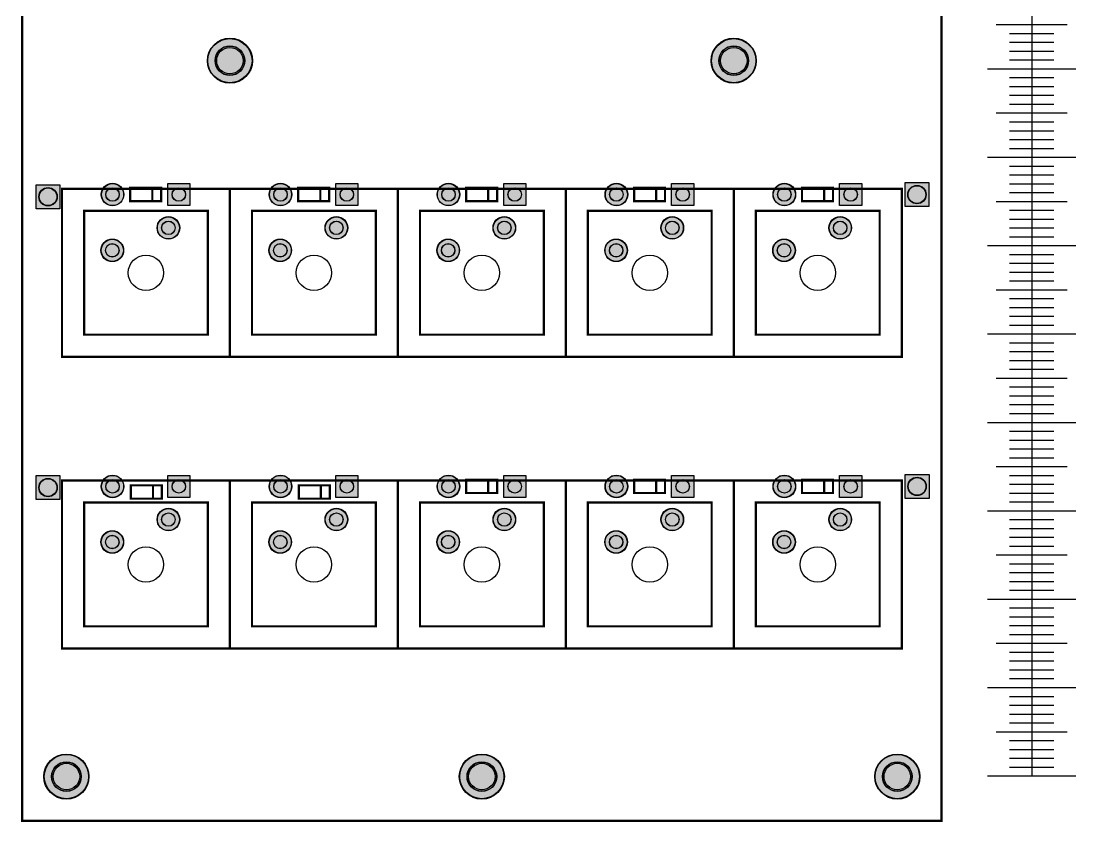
# Model space of a CAD drawing. Header units: millimetres. Extents: x 0 to 119, y -247 to 0.
# Drawn here: x -0.1 to 119.2, y -247.1 to -156.5 of the extents above; entities that cross this region are included whole.
import ezdxf

# ---------------------------------------------------------------- set-up
doc = ezdxf.new("R2010")
doc.units = ezdxf.units.MM
for name, color, linetype, true_color in [('BoardOutLine', 6, 'Continuous', 0xff00ff), ('BottomSilkLayer', 7, 'Continuous', 0x66cc33), ('BottomSolderMaskLayer', 7, 'Continuous', 0xaa00ff), ('Document', 7, 'Continuous', 0xffffff), ('Multi-Layer', 7, 'Continuous', 0xc0c0c0), ('TopSilkLayer', 7, 'Continuous', 0xb89300), ('TopSolderMaskLayer', 7, 'Continuous', 0x800080)]:
    doc.layers.add(name, color=color, linetype=linetype, true_color=true_color)

msp = doc.modelspace()

# ---------------------------------------------------------------- hatches: boundary and pattern name
at = {"layer": 'BottomSolderMaskLayer'}
for points in [[(20.94, -161, 1), (26.05, -161, 1)], [(77.94, -161, 1), (83.05, -161, 1)], [(1.52, -175), (4.32, -175), (4.32, -177.8), (1.52, -177.8)], [(8.95, -176.15, 1), (11.5, -176.15, 1)], [(16.45, -174.87), (19, -174.87), (19, -177.42), (16.45, -177.42)], [(27.95, -176.15, 1), (30.5, -176.15, 1)], [(35.45, -174.87), (38, -174.87), (38, -177.42), (35.45, -177.42)], [(46.95, -176.15, 1), (49.5, -176.15, 1)], [(54.45, -174.87), (57, -174.87), (57, -177.42), (54.45, -177.42)], [(65.95, -176.15, 1), (68.5, -176.15, 1)], [(73.45, -174.87), (76, -174.87), (76, -177.42), (73.45, -177.42)], [(84.95, -176.15, 1), (87.5, -176.15, 1)], [(92.45, -174.87), (95, -174.87), (95, -177.42), (92.45, -177.42)], [(99.82, -174.75), (102.62, -174.75), (102.62, -177.55), (99.82, -177.55)], [(15.26, -179.92, 1), (17.82, -179.92, 1)], [(34.26, -179.92, 1), (36.82, -179.92, 1)], [(53.26, -179.92, 1), (55.82, -179.92, 1)], [(72.26, -179.92, 1), (74.82, -179.92, 1)], [(91.26, -179.92, 1), (93.82, -179.92, 1)], [(8.91, -182.46, 1), (11.47, -182.46, 1)], [(27.91, -182.46, 1), (30.47, -182.46, 1)], [(46.91, -182.46, 1), (49.47, -182.46, 1)], [(65.91, -182.46, 1), (68.47, -182.46, 1)], [(84.91, -182.46, 1), (87.47, -182.46, 1)], [(1.52, -207.9), (4.32, -207.9), (4.32, -210.7), (1.52, -210.7)], [(8.95, -209.17, 1), (11.5, -209.17, 1)], [(16.45, -207.89), (19, -207.89), (19, -210.44), (16.45, -210.44)], [(27.95, -209.17, 1), (30.5, -209.17, 1)], [(35.45, -207.89), (38, -207.89), (38, -210.44), (35.45, -210.44)], [(46.95, -209.17, 1), (49.5, -209.17, 1)], [(54.45, -207.89), (57, -207.89), (57, -210.44), (54.45, -210.44)], [(65.95, -209.17, 1), (68.5, -209.17, 1)], [(73.45, -207.89), (76, -207.89), (76, -210.44), (73.45, -210.44)], [(84.95, -209.17, 1), (87.5, -209.17, 1)], [(92.45, -207.89), (95, -207.89), (95, -210.44), (92.45, -210.44)], [(99.84, -207.77), (102.64, -207.77), (102.64, -210.57), (99.84, -210.57)], [(15.26, -212.92, 1), (17.82, -212.92, 1)], [(34.26, -212.92, 1), (36.82, -212.92, 1)], [(53.26, -212.92, 1), (55.82, -212.92, 1)], [(72.26, -212.92, 1), (74.82, -212.92, 1)], [(91.26, -212.92, 1), (93.82, -212.92, 1)], [(8.91, -215.46, 1), (11.47, -215.46, 1)], [(27.91, -215.46, 1), (30.47, -215.46, 1)], [(46.91, -215.46, 1), (49.47, -215.46, 1)], [(65.91, -215.46, 1), (68.47, -215.46, 1)], [(84.91, -215.46, 1), (87.47, -215.46, 1)], [(2.45, -242, 1), (7.55, -242, 1)], [(49.45, -242, 1), (54.55, -242, 1)], [(96.45, -242, 1), (101.55, -242, 1)]]:
    msp.add_hatch(color=256, dxfattribs=at).paths.add_polyline_path(points)
at = {"layer": 'TopSolderMaskLayer'}
for points in [[(20.94, -161, 1), (26.05, -161, 1)], [(77.94, -161, 1), (83.05, -161, 1)], [(1.52, -175), (4.32, -175), (4.32, -177.8), (1.52, -177.8)], [(8.95, -176.15, 1), (11.5, -176.15, 1)], [(16.45, -174.87), (19, -174.87), (19, -177.42), (16.45, -177.42)], [(27.95, -176.15, 1), (30.5, -176.15, 1)], [(35.45, -174.87), (38, -174.87), (38, -177.42), (35.45, -177.42)], [(46.95, -176.15, 1), (49.5, -176.15, 1)], [(54.45, -174.87), (57, -174.87), (57, -177.42), (54.45, -177.42)], [(65.95, -176.15, 1), (68.5, -176.15, 1)], [(73.45, -174.87), (76, -174.87), (76, -177.42), (73.45, -177.42)], [(84.95, -176.15, 1), (87.5, -176.15, 1)], [(92.45, -174.87), (95, -174.87), (95, -177.42), (92.45, -177.42)], [(99.82, -174.75), (102.62, -174.75), (102.62, -177.55), (99.82, -177.55)], [(15.26, -179.92, 1), (17.82, -179.92, 1)], [(34.26, -179.92, 1), (36.82, -179.92, 1)], [(53.26, -179.92, 1), (55.82, -179.92, 1)], [(72.26, -179.92, 1), (74.82, -179.92, 1)], [(91.26, -179.92, 1), (93.82, -179.92, 1)], [(8.91, -182.46, 1), (11.47, -182.46, 1)], [(27.91, -182.46, 1), (30.47, -182.46, 1)], [(46.91, -182.46, 1), (49.47, -182.46, 1)], [(65.91, -182.46, 1), (68.47, -182.46, 1)], [(84.91, -182.46, 1), (87.47, -182.46, 1)], [(1.52, -207.9), (4.32, -207.9), (4.32, -210.7), (1.52, -210.7)], [(8.95, -209.17, 1), (11.5, -209.17, 1)], [(16.45, -207.89), (19, -207.89), (19, -210.44), (16.45, -210.44)], [(27.95, -209.17, 1), (30.5, -209.17, 1)], [(35.45, -207.89), (38, -207.89), (38, -210.44), (35.45, -210.44)], [(46.95, -209.17, 1), (49.5, -209.17, 1)], [(54.45, -207.89), (57, -207.89), (57, -210.44), (54.45, -210.44)], [(65.95, -209.17, 1), (68.5, -209.17, 1)], [(73.45, -207.89), (76, -207.89), (76, -210.44), (73.45, -210.44)], [(84.95, -209.17, 1), (87.5, -209.17, 1)], [(92.45, -207.89), (95, -207.89), (95, -210.44), (92.45, -210.44)], [(99.84, -207.77), (102.64, -207.77), (102.64, -210.57), (99.84, -210.57)], [(15.26, -212.92, 1), (17.82, -212.92, 1)], [(34.26, -212.92, 1), (36.82, -212.92, 1)], [(53.26, -212.92, 1), (55.82, -212.92, 1)], [(72.26, -212.92, 1), (74.82, -212.92, 1)], [(91.26, -212.92, 1), (93.82, -212.92, 1)], [(8.91, -215.46, 1), (11.47, -215.46, 1)], [(27.91, -215.46, 1), (30.47, -215.46, 1)], [(46.91, -215.46, 1), (49.47, -215.46, 1)], [(65.91, -215.46, 1), (68.47, -215.46, 1)], [(84.91, -215.46, 1), (87.47, -215.46, 1)], [(2.45, -242, 1), (7.55, -242, 1)], [(49.45, -242, 1), (54.55, -242, 1)], [(96.45, -242, 1), (101.55, -242, 1)]]:
    msp.add_hatch(color=256, dxfattribs=at).paths.add_polyline_path(points)

# ---------------------------------------------------------------- linework, layer by layer
for p, q in [((114.2, -71.92), (114.2, -171.92)), ((114.2, -71.92), (114.2, -171.92)), ((114.2, -141.92), (114.2, -241.92)), ((110.2, -156.92), (118.2, -156.92)), ((110.2, -156.92), (118.2, -156.92)), ((110.2, -156.92), (118.2, -156.92)), ((111.7, -157.92), (116.7, -157.92)), ((111.7, -157.92), (116.7, -157.92)), ((111.7, -157.92), (116.7, -157.92)), ((111.7, -158.92), (116.7, -158.92)), ((111.7, -158.92), (116.7, -158.92)), ((111.7, -158.92), (116.7, -158.92)), ((111.7, -159.92), (116.7, -159.92)), ((111.7, -159.92), (116.7, -159.92)), ((111.7, -159.92), (116.7, -159.92)), ((111.7, -160.92), (116.7, -160.92)), ((111.7, -160.92), (116.7, -160.92)), ((111.7, -160.92), (116.7, -160.92)), ((109.2, -161.92), (119.2, -161.92)), ((109.2, -161.92), (119.2, -161.92)), ((109.2, -161.92), (119.2, -161.92)), ((109.2, -161.92), (119.2, -161.92)), ((109.2, -161.92), (119.2, -161.92)), ((109.2, -161.92), (119.2, -161.92)), ((110.2, -161.92), (118.2, -161.92)), ((110.2, -161.92), (118.2, -161.92)), ((110.2, -161.92), (118.2, -161.92)), ((111.7, -162.92), (116.7, -162.92)), ((111.7, -162.92), (116.7, -162.92)), ((111.7, -162.92), (116.7, -162.92)), ((111.7, -163.92), (116.7, -163.92)), ((111.7, -163.92), (116.7, -163.92)), ((111.7, -163.92), (116.7, -163.92)), ((111.7, -164.92), (116.7, -164.92)), ((111.7, -164.92), (116.7, -164.92)), ((111.7, -164.92), (116.7, -164.92)), ((110.2, -166.92), (118.2, -166.92)), ((110.2, -166.92), (118.2, -166.92)), ((110.2, -166.92), (118.2, -166.92)), ((111.7, -165.92), (116.7, -165.92)), ((111.7, -165.92), (116.7, -165.92)), ((111.7, -165.92), (116.7, -165.92)), ((111.7, -167.92), (116.7, -167.92)), ((111.7, -167.92), (116.7, -167.92)), ((111.7, -167.92), (116.7, -167.92)), ((111.7, -168.92), (116.7, -168.92)), ((111.7, -168.92), (116.7, -168.92)), ((111.7, -168.92), (116.7, -168.92)), ((111.7, -169.92), (116.7, -169.92)), ((111.7, -169.92), (116.7, -169.92)), ((111.7, -169.92), (116.7, -169.92)), ((111.7, -170.92), (116.7, -170.92)), ((111.7, -170.92), (116.7, -170.92)), ((111.7, -170.92), (116.7, -170.92)), ((109.2, -171.92), (119.2, -171.92)), ((109.2, -171.92), (119.2, -171.92)), ((109.2, -171.92), (119.2, -171.92)), ((109.2, -171.92), (119.2, -171.92)), ((109.2, -171.92), (119.2, -171.92)), ((109.2, -171.92), (119.2, -171.92)), ((110.2, -171.92), (118.2, -171.92)), ((110.2, -171.92), (118.2, -171.92)), ((110.2, -171.92), (118.2, -171.92)), ((111.7, -172.92), (116.7, -172.92)), ((111.7, -173.92), (116.7, -173.92)), ((111.7, -174.92), (116.7, -174.92)), ((111.7, -175.92), (116.7, -175.92)), ((110.2, -176.92), (118.2, -176.92)), ((111.7, -177.92), (116.7, -177.92)), ((111.7, -178.92), (116.7, -178.92)), ((111.7, -179.92), (116.7, -179.92)), ((111.7, -180.92), (116.7, -180.92)), ((109.2, -181.92), (119.2, -181.92)), ((109.2, -181.92), (119.2, -181.92)), ((110.2, -181.92), (118.2, -181.92)), ((111.7, -182.92), (116.7, -182.92)), ((111.7, -183.92), (116.7, -183.92)), ((111.7, -184.92), (116.7, -184.92)), ((111.7, -185.92), (116.7, -185.92)), ((110.2, -186.92), (118.2, -186.92)), ((111.7, -187.92), (116.7, -187.92)), ((111.7, -188.92), (116.7, -188.92)), ((111.7, -189.92), (116.7, -189.92)), ((111.7, -190.92), (116.7, -190.92)), ((109.2, -191.92), (119.2, -191.92)), ((109.2, -191.92), (119.2, -191.92)), ((110.2, -191.92), (118.2, -191.92)), ((111.7, -192.92), (116.7, -192.92)), ((111.7, -193.92), (116.7, -193.92)), ((111.7, -194.92), (116.7, -194.92)), ((111.7, -195.92), (116.7, -195.92)), ((110.2, -196.92), (118.2, -196.92)), ((111.7, -197.92), (116.7, -197.92)), ((111.7, -198.92), (116.7, -198.92)), ((111.7, -199.92), (116.7, -199.92)), ((111.7, -200.92), (116.7, -200.92)), ((109.2, -201.92), (119.2, -201.92)), ((109.2, -201.92), (119.2, -201.92)), ((110.2, -201.92), (118.2, -201.92)), ((111.7, -202.92), (116.7, -202.92)), ((111.7, -203.92), (116.7, -203.92)), ((111.7, -204.92), (116.7, -204.92)), ((111.7, -205.92), (116.7, -205.92)), ((110.2, -206.92), (118.2, -206.92)), ((111.7, -207.92), (116.7, -207.92)), ((111.7, -208.92), (116.7, -208.92)), ((111.7, -209.92), (116.7, -209.92)), ((111.7, -210.92), (116.7, -210.92)), ((109.2, -211.92), (119.2, -211.92)), ((109.2, -211.92), (119.2, -211.92)), ((110.2, -211.92), (118.2, -211.92)), ((111.7, -212.92), (116.7, -212.92)), ((111.7, -213.92), (116.7, -213.92)), ((111.7, -214.92), (116.7, -214.92)), ((111.7, -215.92), (116.7, -215.92)), ((110.2, -216.92), (118.2, -216.92)), ((111.7, -217.92), (116.7, -217.92)), ((111.7, -218.92), (116.7, -218.92)), ((111.7, -219.92), (116.7, -219.92)), ((109.2, -221.92), (119.2, -221.92)), ((109.2, -221.92), (119.2, -221.92)), ((110.2, -221.92), (118.2, -221.92)), ((111.7, -220.92), (116.7, -220.92)), ((111.7, -222.92), (116.7, -222.92)), ((111.7, -223.92), (116.7, -223.92)), ((111.7, -224.92), (116.7, -224.92)), ((111.7, -225.92), (116.7, -225.92)), ((110.2, -226.92), (118.2, -226.92)), ((111.7, -227.92), (116.7, -227.92)), ((111.7, -228.92), (116.7, -228.92)), ((111.7, -229.92), (116.7, -229.92)), ((111.7, -230.92), (116.7, -230.92)), ((109.2, -231.92), (119.2, -231.92)), ((109.2, -231.92), (119.2, -231.92)), ((110.2, -231.92), (118.2, -231.92)), ((111.7, -232.92), (116.7, -232.92)), ((111.7, -233.92), (116.7, -233.92)), ((111.7, -234.92), (116.7, -234.92)), ((111.7, -235.92), (116.7, -235.92)), ((110.2, -236.92), (118.2, -236.92)), ((111.7, -237.92), (116.7, -237.92)), ((111.7, -238.92), (116.7, -238.92)), ((111.7, -239.92), (116.7, -239.92)), ((111.7, -240.92), (116.7, -240.92)), ((109.2, -241.92), (119.2, -241.92)), ((109.2, -241.92), (119.2, -241.92)), ((110.2, -241.92), (118.2, -241.92))]:
    msp.add_line(p, q)
for p in [(114.2, -156.92), (114.2, -156.92), (114.2, -156.92), (114.2, -157.92), (114.2, -157.92), (114.2, -157.92), (114.2, -158.92), (114.2, -158.92), (114.2, -158.92), (114.2, -159.92), (114.2, -159.92), (114.2, -159.92), (114.2, -160.92), (114.2, -160.92), (114.2, -160.92), (114.2, -161.92), (114.2, -161.92), (114.2, -161.92), (114.2, -162.92), (114.2, -162.92), (114.2, -162.92), (114.2, -163.92), (114.2, -163.92), (114.2, -163.92), (114.2, -164.92), (114.2, -164.92), (114.2, -164.92), (114.2, -165.92), (114.2, -165.92), (114.2, -165.92), (114.2, -166.92), (114.2, -166.92), (114.2, -166.92), (114.2, -167.92), (114.2, -167.92), (114.2, -167.92), (114.2, -168.92), (114.2, -168.92), (114.2, -168.92), (114.2, -169.92), (114.2, -169.92), (114.2, -169.92), (114.2, -170.92), (114.2, -170.92), (114.2, -170.92), (114.2, -171.92), (114.2, -172.92), (114.2, -173.92), (114.2, -174.92), (114.2, -175.92), (114.2, -176.92), (114.2, -177.92), (114.2, -178.92), (114.2, -179.92), (114.2, -180.92), (114.2, -181.92), (114.2, -182.92), (114.2, -183.92), (114.2, -184.92), (114.2, -185.92), (114.2, -186.92), (114.2, -187.92), (114.2, -188.92), (114.2, -189.92), (114.2, -190.92), (114.2, -191.92), (114.2, -192.92), (114.2, -193.92), (114.2, -194.92), (114.2, -195.92), (114.2, -196.92), (114.2, -197.92), (114.2, -198.92), (114.2, -199.92), (114.2, -200.92), (114.2, -201.92), (114.2, -202.92), (114.2, -203.92), (114.2, -204.92), (114.2, -205.92), (114.2, -206.92), (114.2, -207.92), (114.2, -208.92), (114.2, -209.92), (114.2, -210.92), (114.2, -211.92), (114.2, -212.92), (114.2, -213.92), (114.2, -214.92), (114.2, -215.92), (114.2, -216.92), (114.2, -217.92), (114.2, -218.92), (114.2, -219.92), (114.2, -220.92), (114.2, -221.92), (114.2, -222.92), (114.2, -223.92), (114.2, -224.92), (114.2, -225.92), (114.2, -226.92), (114.2, -227.92), (114.2, -228.92), (114.2, -229.92), (114.2, -230.92), (114.2, -231.92), (114.2, -232.92), (114.2, -233.92), (114.2, -234.92), (114.2, -235.92), (114.2, -236.92), (114.2, -237.92), (114.2, -238.92), (114.2, -239.92), (114.2, -240.92)]:
    msp.add_point(p)
at = {"layer": 'BoardOutLine', "const_width": 0.254}
msp.add_lwpolyline([(0, 0), (104, 0), (104, -247), (0, -247), (0, 0)], close=True, dxfattribs=at)
at = {"layer": 'BottomSilkLayer', "const_width": 0.25}
for points in [[(12.22, -175.39), (15.72, -175.39), (15.72, -176.89), (12.22, -176.89), (12.22, -175.39)], [(31.22, -175.39), (34.72, -175.39), (34.72, -176.89), (31.22, -176.89), (31.22, -175.39)], [(50.22, -175.39), (53.72, -175.39), (53.72, -176.89), (50.22, -176.89), (50.22, -175.39)], [(69.22, -175.39), (72.72, -175.39), (72.72, -176.89), (69.22, -176.89), (69.22, -175.39)], [(88.22, -175.39), (91.72, -175.39), (91.72, -176.89), (88.22, -176.89), (88.22, -175.39)], [(50.22, -208.41), (53.72, -208.41), (53.72, -209.91), (50.22, -209.91), (50.22, -208.41)], [(69.22, -208.41), (72.72, -208.41), (72.72, -209.91), (69.22, -209.91), (69.22, -208.41)], [(88.22, -208.41), (91.72, -208.41), (91.72, -209.91), (88.22, -209.91), (88.22, -208.41)], [(12.29, -209.05), (15.79, -209.05), (15.79, -210.55), (12.29, -210.55), (12.29, -209.05)], [(31.29, -209.05), (34.79, -209.05), (34.79, -210.55), (31.29, -210.55), (31.29, -209.05)]]:
    msp.add_lwpolyline(points, close=True, dxfattribs=at)
for points in [[(14.72, -176.89), (14.72, -176.89), (14.72, -175.39)], [(33.72, -176.89), (33.72, -176.89), (33.72, -175.39)], [(52.71, -176.89), (52.71, -175.65), (52.71, -175.39)], [(71.72, -176.89), (71.72, -176.89), (71.72, -175.39)], [(90.72, -176.89), (90.72, -176.89), (90.72, -175.39)], [(52.72, -209.91), (52.72, -209.91), (52.72, -208.41)], [(71.72, -209.91), (71.72, -209.91), (71.72, -208.41)], [(90.72, -209.91), (90.72, -209.91), (90.72, -208.41)], [(14.79, -210.55), (14.79, -210.55), (14.79, -209.05)], [(33.79, -210.55), (33.79, -210.55), (33.79, -209.05)]]:
    msp.add_lwpolyline(points, dxfattribs=at)
at = {"layer": 'BottomSolderMaskLayer'}
for centre, radius in [((23.5, -161), 2.55), ((80.49, -161), 2.55), ((23.5, -161), 1.68), ((80.49, -161), 1.68), ((2.92, -176.4), 1.04), ((10.22, -176.15), 1.28), ((10.22, -176.15), 0.765), ((17.72, -176.15), 0.765), ((29.22, -176.15), 1.28), ((29.22, -176.15), 0.765), ((36.72, -176.15), 0.765), ((48.22, -176.15), 1.28), ((48.22, -176.15), 0.765), ((55.72, -176.15), 0.765), ((67.22, -176.15), 1.28), ((67.22, -176.15), 0.765), ((74.72, -176.15), 0.765), ((86.22, -176.15), 1.28), ((86.22, -176.15), 0.765), ((93.72, -176.15), 0.765), ((101.22, -176.15), 1.04), ((16.54, -179.92), 1.28), ((35.54, -179.92), 1.28), ((54.54, -179.92), 1.28), ((73.54, -179.92), 1.28), ((92.54, -179.92), 1.28), ((16.54, -179.92), 0.765), ((35.54, -179.92), 0.765), ((54.54, -179.92), 0.765), ((73.54, -179.92), 0.765), ((92.54, -179.92), 0.765), ((10.19, -182.46), 1.28), ((29.19, -182.46), 1.28), ((48.19, -182.46), 1.28), ((67.19, -182.46), 1.28), ((86.19, -182.46), 1.28), ((10.19, -182.46), 0.765), ((29.19, -182.46), 0.765), ((48.19, -182.46), 0.765), ((67.19, -182.46), 0.765), ((86.19, -182.46), 0.765), ((2.92, -209.3), 1.04), ((10.22, -209.17), 1.28), ((10.22, -209.17), 0.765), ((17.72, -209.17), 0.765), ((29.22, -209.17), 1.28), ((29.22, -209.17), 0.765), ((36.72, -209.17), 0.765), ((48.22, -209.17), 1.28), ((48.22, -209.17), 0.765), ((55.72, -209.17), 0.765), ((67.22, -209.17), 1.28), ((67.22, -209.17), 0.765), ((74.72, -209.17), 0.765), ((86.22, -209.17), 1.28), ((86.22, -209.17), 0.765), ((93.72, -209.17), 0.765), ((101.24, -209.17), 1.04), ((16.54, -212.92), 1.28), ((16.54, -212.92), 0.765), ((35.54, -212.92), 1.28), ((35.54, -212.92), 0.765), ((54.54, -212.92), 1.28), ((54.54, -212.92), 0.765), ((73.54, -212.92), 1.28), ((73.54, -212.92), 0.765), ((92.54, -212.92), 1.28), ((92.54, -212.92), 0.765), ((10.19, -215.46), 1.28), ((10.19, -215.46), 0.765), ((29.19, -215.46), 1.28), ((29.19, -215.46), 0.765), ((48.19, -215.46), 1.28), ((48.19, -215.46), 0.765), ((67.19, -215.46), 1.28), ((67.19, -215.46), 0.765), ((86.19, -215.46), 1.28), ((86.19, -215.46), 0.765), ((5, -242), 2.55), ((52, -242), 2.55), ((99, -242), 2.55), ((5, -242), 1.68), ((52, -242), 1.68), ((99, -242), 1.68)]:
    msp.add_circle(centre, radius, dxfattribs=at)
at = {"layer": 'Document', "const_width": 0.25}
for points in [[(23.5, -175.5), (23.5, -194.5), (4.5, -194.5), (4.5, -175.5), (23.5, -175.5)], [(42.5, -175.5), (42.5, -194.5), (23.5, -194.5), (23.5, -175.5), (42.5, -175.5)], [(61.5, -175.5), (61.5, -194.5), (42.5, -194.5), (42.5, -175.5), (61.5, -175.5)], [(80.5, -175.5), (80.5, -194.5), (61.5, -194.5), (61.5, -175.5), (80.5, -175.5)], [(99.5, -175.5), (99.5, -194.5), (80.5, -194.5), (80.5, -175.5), (99.5, -175.5)], [(23.5, -208.5), (23.5, -227.5), (4.5, -227.5), (4.5, -208.5), (23.5, -208.5)], [(42.5, -208.5), (42.5, -227.5), (23.5, -227.5), (23.5, -208.5), (42.5, -208.5)], [(61.5, -208.5), (61.5, -227.5), (42.5, -227.5), (42.5, -208.5), (61.5, -208.5)], [(80.5, -208.5), (80.5, -227.5), (61.5, -227.5), (61.5, -208.5), (80.5, -208.5)], [(99.5, -208.5), (99.5, -227.5), (80.5, -227.5), (80.5, -208.5), (99.5, -208.5)]]:
    msp.add_lwpolyline(points, close=True, dxfattribs=at)
at = {"layer": 'Multi-Layer'}
for points in [[(1.57, -175.05), (4.27, -175.05), (4.27, -177.75), (1.57, -177.75)], [(16.47, -174.9), (18.97, -174.9), (18.97, -177.4), (16.47, -177.4)], [(35.47, -174.9), (37.97, -174.9), (37.97, -177.4), (35.47, -177.4)], [(54.47, -174.9), (56.97, -174.9), (56.97, -177.4), (54.47, -177.4)], [(73.47, -174.9), (75.97, -174.9), (75.97, -177.4), (73.47, -177.4)], [(92.47, -174.9), (94.97, -174.9), (94.97, -177.4), (92.47, -177.4)], [(99.87, -174.8), (102.57, -174.8), (102.57, -177.5), (99.87, -177.5)], [(1.57, -207.95), (4.27, -207.95), (4.27, -210.65), (1.57, -210.65)], [(16.47, -207.92), (18.97, -207.92), (18.97, -210.42), (16.47, -210.42)], [(35.47, -207.92), (37.97, -207.92), (37.97, -210.42), (35.47, -210.42)], [(54.47, -207.92), (56.97, -207.92), (56.97, -210.42), (54.47, -210.42)], [(73.47, -207.92), (75.97, -207.92), (75.97, -210.42), (73.47, -210.42)], [(92.47, -207.92), (94.97, -207.92), (94.97, -210.42), (92.47, -210.42)], [(99.89, -207.82), (102.59, -207.82), (102.59, -210.52), (99.89, -210.52)]]:
    msp.add_lwpolyline(points, close=True, dxfattribs=at)
for centre, radius in [((23.5, -161), 2.5), ((80.49, -161), 2.5), ((23.5, -161), 1.65), ((80.49, -161), 1.65), ((2.92, -176.4), 1), ((10.22, -176.15), 1.25), ((10.22, -176.15), 0.75), ((17.72, -176.15), 0.75), ((29.22, -176.15), 1.25), ((29.22, -176.15), 0.75), ((36.72, -176.15), 0.75), ((48.22, -176.15), 1.25), ((48.22, -176.15), 0.75), ((55.72, -176.15), 0.75), ((67.22, -176.15), 1.25), ((67.22, -176.15), 0.75), ((74.72, -176.15), 0.75), ((86.22, -176.15), 1.25), ((86.22, -176.15), 0.75), ((93.72, -176.15), 0.75), ((101.22, -176.15), 1), ((16.54, -179.92), 1.25), ((35.54, -179.92), 1.25), ((54.54, -179.92), 1.25), ((73.54, -179.92), 1.25), ((92.54, -179.92), 1.25), ((16.54, -179.92), 0.75), ((35.54, -179.92), 0.75), ((54.54, -179.92), 0.75), ((73.54, -179.92), 0.75), ((92.54, -179.92), 0.75), ((10.19, -182.46), 1.25), ((29.19, -182.46), 1.25), ((48.19, -182.46), 1.25), ((67.19, -182.46), 1.25), ((86.19, -182.46), 1.25), ((10.19, -182.46), 0.75), ((29.19, -182.46), 0.75), ((48.19, -182.46), 0.75), ((67.19, -182.46), 0.75), ((86.19, -182.46), 0.75), ((14, -185), 2), ((33, -185), 2), ((52, -185), 2), ((71, -185), 2), ((90, -185), 2), ((2.92, -209.3), 1), ((10.22, -209.17), 1.25), ((10.22, -209.17), 0.75), ((17.72, -209.17), 0.75), ((29.22, -209.17), 1.25), ((29.22, -209.17), 0.75), ((36.72, -209.17), 0.75), ((48.22, -209.17), 1.25), ((48.22, -209.17), 0.75), ((55.72, -209.17), 0.75), ((67.22, -209.17), 1.25), ((67.22, -209.17), 0.75), ((74.72, -209.17), 0.75), ((86.22, -209.17), 1.25), ((86.22, -209.17), 0.75), ((93.72, -209.17), 0.75), ((101.24, -209.17), 1), ((16.54, -212.92), 1.25), ((16.54, -212.92), 0.75), ((35.54, -212.92), 1.25), ((35.54, -212.92), 0.75), ((54.54, -212.92), 1.25), ((54.54, -212.92), 0.75), ((73.54, -212.92), 1.25), ((73.54, -212.92), 0.75), ((92.54, -212.92), 1.25), ((92.54, -212.92), 0.75), ((10.19, -215.46), 1.25), ((10.19, -215.46), 0.75), ((29.19, -215.46), 1.25), ((29.19, -215.46), 0.75), ((48.19, -215.46), 1.25), ((48.19, -215.46), 0.75), ((67.19, -215.46), 1.25), ((67.19, -215.46), 0.75), ((86.19, -215.46), 1.25), ((86.19, -215.46), 0.75), ((14, -218), 2), ((33, -218), 2), ((52, -218), 2), ((71, -218), 2), ((90, -218), 2), ((5, -242), 2.5), ((52, -242), 2.5), ((99, -242), 2.5), ((5, -242), 1.65), ((52, -242), 1.65), ((99, -242), 1.65)]:
    msp.add_circle(centre, radius, dxfattribs=at)
at = {"layer": 'TopSilkLayer', "const_width": 0.254}
for points in [[(104, -247), (104, 0), (0, 0)], [(104, -247), (0, -247), (0, 0)], [(104, -237), (104, 0), (0, 0)], [(0, -247), (0, -247), (104, -247)]]:
    msp.add_lwpolyline(points, dxfattribs=at)
at = {"layer": 'TopSilkLayer'}
for points, const_width in [([(4.5, -175.5), (23.5, -175.5), (23.5, -194.5), (4.5, -194.5), (4.5, -175.5)], 0.254), ([(4.5, -175.5), (23.5, -175.5), (23.5, -194.5), (4.5, -194.5), (4.5, -175.5)], 0.254), ([(23.5, -175.5), (42.5, -175.5), (42.5, -194.5), (23.5, -194.5), (23.5, -175.5)], 0.254), ([(23.5, -175.5), (42.5, -175.5), (42.5, -194.5), (23.5, -194.5), (23.5, -175.5)], 0.254), ([(42.5, -175.5), (61.5, -175.5), (61.5, -194.5), (42.5, -194.5), (42.5, -175.5)], 0.254), ([(42.5, -175.5), (61.5, -175.5), (61.5, -194.5), (42.5, -194.5), (42.5, -175.5)], 0.254), ([(61.5, -175.5), (80.5, -175.5), (80.5, -194.5), (61.5, -194.5), (61.5, -175.5)], 0.254), ([(61.5, -175.5), (80.5, -175.5), (80.5, -194.5), (61.5, -194.5), (61.5, -175.5)], 0.254), ([(80.5, -175.5), (99.5, -175.5), (99.5, -194.5), (80.5, -194.5), (80.5, -175.5)], 0.254), ([(80.5, -175.5), (99.5, -175.5), (99.5, -194.5), (80.5, -194.5), (80.5, -175.5)], 0.254), ([(14, -192), (7, -192), (7, -178), (21, -178), (21, -192), (14, -192)], 0.25), ([(33, -192), (26, -192), (26, -178), (40, -178), (40, -192), (33, -192)], 0.25), ([(52, -192), (45, -192), (45, -178), (59, -178), (59, -192), (52, -192)], 0.25), ([(71, -192), (64, -192), (64, -178), (78, -178), (78, -192), (71, -192)], 0.25), ([(90, -192), (83, -192), (83, -178), (97, -178), (97, -192), (90, -192)], 0.25), ([(4.5, -208.5), (23.5, -208.5), (23.5, -227.5), (4.5, -227.5), (4.5, -208.5)], 0.254), ([(4.5, -208.5), (23.5, -208.5), (23.5, -227.5), (4.5, -227.5), (4.5, -208.5)], 0.254), ([(23.5, -208.5), (42.5, -208.5), (42.5, -227.5), (23.5, -227.5), (23.5, -208.5)], 0.254), ([(23.5, -208.5), (42.5, -208.5), (42.5, -227.5), (23.5, -227.5), (23.5, -208.5)], 0.254), ([(42.5, -208.5), (61.5, -208.5), (61.5, -227.5), (42.5, -227.5), (42.5, -208.5)], 0.254), ([(42.5, -208.5), (61.5, -208.5), (61.5, -227.5), (42.5, -227.5), (42.5, -208.5)], 0.254), ([(61.5, -208.5), (80.5, -208.5), (80.5, -227.5), (61.5, -227.5), (61.5, -208.5)], 0.254), ([(61.5, -208.5), (80.5, -208.5), (80.5, -227.5), (61.5, -227.5), (61.5, -208.5)], 0.254), ([(80.5, -208.5), (99.5, -208.5), (99.5, -227.5), (80.5, -227.5), (80.5, -208.5)], 0.254), ([(80.5, -208.5), (99.5, -208.5), (99.5, -227.5), (80.5, -227.5), (80.5, -208.5)], 0.254), ([(14, -225), (7, -225), (7, -211), (21, -211), (21, -225), (14, -225)], 0.25), ([(33, -225), (26, -225), (26, -211), (40, -211), (40, -225), (33, -225)], 0.25), ([(52, -225), (45, -225), (45, -211), (59, -211), (59, -225), (52, -225)], 0.25), ([(71, -225), (64, -225), (64, -211), (78, -211), (78, -225), (71, -225)], 0.25), ([(90, -225), (83, -225), (83, -211), (97, -211), (97, -225), (90, -225)], 0.25)]:
    msp.add_lwpolyline(points, close=True, dxfattribs=dict(at, const_width=const_width))
for centre in [(23.5, -161), (80.5, -161), (5, -242), (52, -242), (99, -242)]:
    msp.add_circle(centre, 1.5, dxfattribs=at)
at = {"layer": 'TopSolderMaskLayer'}
for centre, radius in [((23.5, -161), 2.55), ((80.49, -161), 2.55), ((23.5, -161), 1.68), ((80.49, -161), 1.68), ((2.92, -176.4), 1.04), ((10.22, -176.15), 1.28), ((10.22, -176.15), 0.765), ((17.72, -176.15), 0.765), ((29.22, -176.15), 1.28), ((29.22, -176.15), 0.765), ((36.72, -176.15), 0.765), ((48.22, -176.15), 1.28), ((48.22, -176.15), 0.765), ((55.72, -176.15), 0.765), ((67.22, -176.15), 1.28), ((67.22, -176.15), 0.765), ((74.72, -176.15), 0.765), ((86.22, -176.15), 1.28), ((86.22, -176.15), 0.765), ((93.72, -176.15), 0.765), ((101.22, -176.15), 1.04), ((16.54, -179.92), 1.28), ((35.54, -179.92), 1.28), ((54.54, -179.92), 1.28), ((73.54, -179.92), 1.28), ((92.54, -179.92), 1.28), ((16.54, -179.92), 0.765), ((35.54, -179.92), 0.765), ((54.54, -179.92), 0.765), ((73.54, -179.92), 0.765), ((92.54, -179.92), 0.765), ((10.19, -182.46), 1.28), ((29.19, -182.46), 1.28), ((48.19, -182.46), 1.28), ((67.19, -182.46), 1.28), ((86.19, -182.46), 1.28), ((10.19, -182.46), 0.765), ((29.19, -182.46), 0.765), ((48.19, -182.46), 0.765), ((67.19, -182.46), 0.765), ((86.19, -182.46), 0.765), ((2.92, -209.3), 1.04), ((10.22, -209.17), 1.28), ((10.22, -209.17), 0.765), ((17.72, -209.17), 0.765), ((29.22, -209.17), 1.28), ((29.22, -209.17), 0.765), ((36.72, -209.17), 0.765), ((48.22, -209.17), 1.28), ((48.22, -209.17), 0.765), ((55.72, -209.17), 0.765), ((67.22, -209.17), 1.28), ((67.22, -209.17), 0.765), ((74.72, -209.17), 0.765), ((86.22, -209.17), 1.28), ((86.22, -209.17), 0.765), ((93.72, -209.17), 0.765), ((101.24, -209.17), 1.04), ((16.54, -212.92), 1.28), ((16.54, -212.92), 0.765), ((35.54, -212.92), 1.28), ((35.54, -212.92), 0.765), ((54.54, -212.92), 1.28), ((54.54, -212.92), 0.765), ((73.54, -212.92), 1.28), ((73.54, -212.92), 0.765), ((92.54, -212.92), 1.28), ((92.54, -212.92), 0.765), ((10.19, -215.46), 1.28), ((10.19, -215.46), 0.765), ((29.19, -215.46), 1.28), ((29.19, -215.46), 0.765), ((48.19, -215.46), 1.28), ((48.19, -215.46), 0.765), ((67.19, -215.46), 1.28), ((67.19, -215.46), 0.765), ((86.19, -215.46), 1.28), ((86.19, -215.46), 0.765), ((5, -242), 2.55), ((52, -242), 2.55), ((99, -242), 2.55), ((5, -242), 1.68), ((52, -242), 1.68), ((99, -242), 1.68)]:
    msp.add_circle(centre, radius, dxfattribs=at)

doc.saveas('drawing.dxf')
